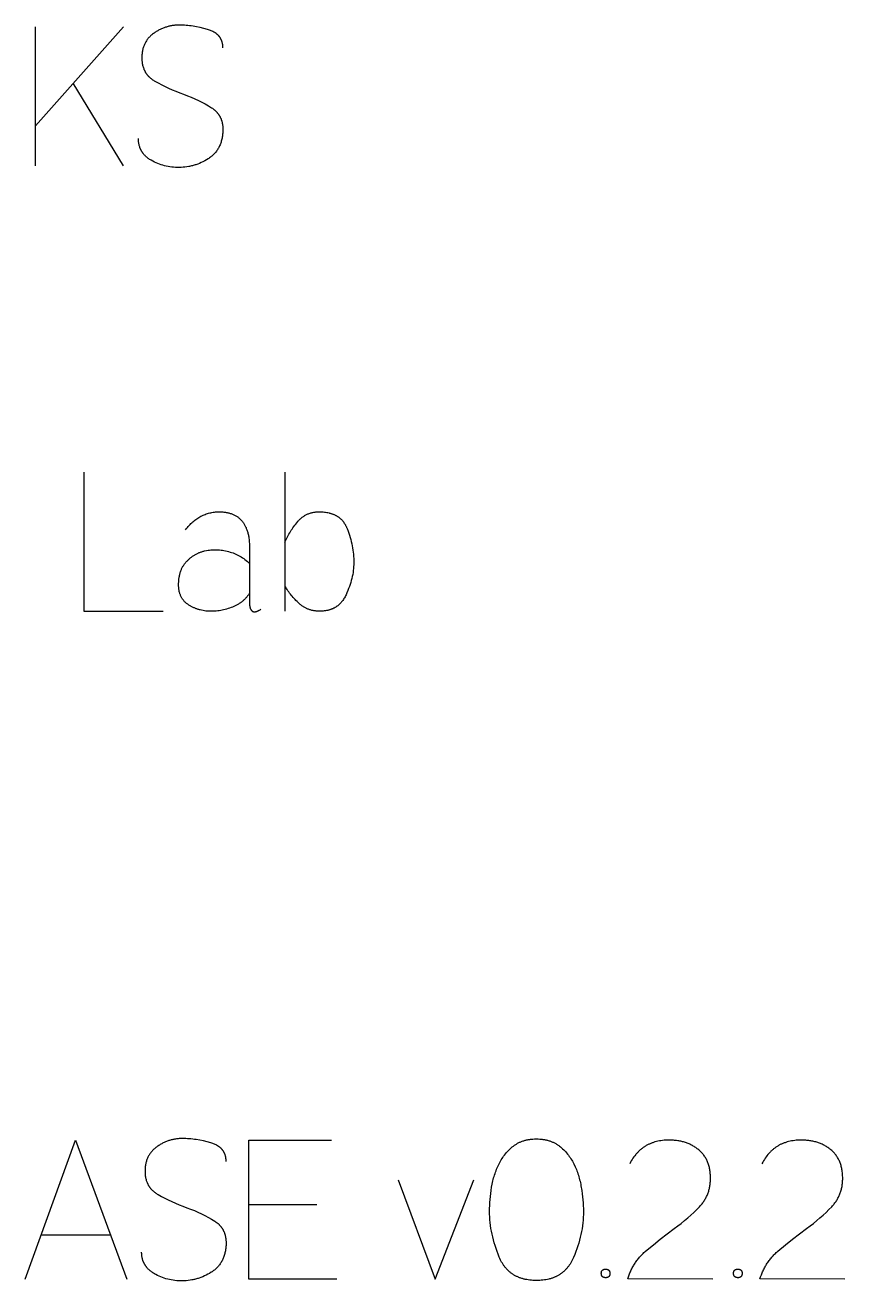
# Model space of a CAD drawing. Header units: millimetres. Extents: x -1220 to 1220, y -1930 to 4220.
# Drawn here: x 297 to 733, y 3552 to 4220 of the extents above; entities that cross this region are included whole.
import ezdxf

# ---------------------------------------------------------------- set-up
doc = ezdxf.new("R2010")
doc.units = ezdxf.units.MM
doc.layers.add('TC', color=220, linetype='CONTINUOUS', true_color=0xff00bb)

msp = doc.modelspace()

# ---------------------------------------------------------------- linework, layer by layer
at = {"layer": 'TC'}
for points in [[(402.24, 4207.73), (402.24, 4208.19), (402.23, 4208.42), (402.21, 4208.64), (402.19, 4208.87), (402.17, 4209.09), (402.15, 4209.31), (402.12, 4209.52), (402.08, 4209.73), (402.04, 4209.94), (402, 4210.15), (401.96, 4210.36), (401.91, 4210.56), (401.85, 4210.76), (401.8, 4210.96), (401.73, 4211.15), (401.67, 4211.35), (401.6, 4211.54), (401.53, 4211.73), (401.45, 4211.91), (401.37, 4212.09), (401.28, 4212.27), (401.19, 4212.45), (401.1, 4212.63), (401, 4212.8), (400.9, 4212.97), (400.79, 4213.14), (400.69, 4213.3), (400.57, 4213.46), (400.45, 4213.62), (400.33, 4213.78), (400.21, 4213.94), (400.08, 4214.09), (399.95, 4214.24), (399.81, 4214.39), (399.67, 4214.53), (399.52, 4214.67), (399.37, 4214.81), (399.22, 4214.95), (399.06, 4215.08), (398.9, 4215.22), (398.74, 4215.35), (398.57, 4215.47), (398.4, 4215.6), (398.22, 4215.72), (398.04, 4215.84), (397.85, 4215.96), (397.66, 4216.07), (397.47, 4216.18), (397.27, 4216.29), (397.07, 4216.4), (396.87, 4216.5), (396.45, 4216.7), (396.01, 4216.89), (395.56, 4217.08), (395.09, 4217.25), (394.6, 4217.41), (394.1, 4217.56), (392.11, 4218.1), (390.15, 4218.57), (388.23, 4218.97), (386.33, 4219.3), (385.4, 4219.44), (384.47, 4219.56), (383.56, 4219.66), (382.65, 4219.74), (381.75, 4219.8), (380.85, 4219.85), (379.97, 4219.87), (379.09, 4219.88), (378.61, 4219.88), (378.13, 4219.86), (377.66, 4219.84), (377.19, 4219.81), (376.72, 4219.77), (376.25, 4219.72), (375.79, 4219.67), (375.33, 4219.6), (374.88, 4219.52), (374.42, 4219.44), (373.97, 4219.35), (373.53, 4219.24), (373.08, 4219.13), (372.64, 4219.01), (372.21, 4218.88), (371.77, 4218.75), (371.34, 4218.6), (370.91, 4218.44), (370.49, 4218.28), (370.06, 4218.11), (369.65, 4217.92), (369.23, 4217.73), (368.82, 4217.53), (368.41, 4217.33), (368, 4217.11), (367.6, 4216.88), (367.2, 4216.65), (366.8, 4216.4), (366.41, 4216.15), (366.02, 4215.89), (365.63, 4215.62), (365.24, 4215.34), (364.87, 4215.06), (364.5, 4214.77), (364.15, 4214.47), (363.81, 4214.17), (363.48, 4213.85), (363.16, 4213.53), (362.85, 4213.21), (362.56, 4212.87), (362.28, 4212.53), (362.01, 4212.18), (361.75, 4211.82), (361.51, 4211.46), (361.27, 4211.08), (361.05, 4210.7), (360.84, 4210.32), (360.64, 4209.92), (360.46, 4209.52), (360.29, 4209.1), (360.12, 4208.69), (359.97, 4208.26), (359.84, 4207.82), (359.71, 4207.38), (359.6, 4206.93), (359.5, 4206.48), (359.41, 4206.01), (359.33, 4205.54), (359.26, 4205.06), (359.21, 4204.57), (359.17, 4204.08), (359.14, 4203.57), (359.12, 4203.06), (359.11, 4202.55), (359.12, 4202.01), (359.14, 4201.49), (359.17, 4200.98), (359.22, 4200.48), (359.28, 4199.98), (359.36, 4199.5), (359.45, 4199.02), (359.55, 4198.55), (359.66, 4198.1), (359.79, 4197.65), (359.94, 4197.21), (360.09, 4196.78), (360.18, 4196.57), (360.26, 4196.36), (360.35, 4196.15), (360.45, 4195.94), (360.54, 4195.74), (360.64, 4195.54), (360.75, 4195.34), (360.86, 4195.15), (360.97, 4194.95), (361.08, 4194.76), (361.2, 4194.57), (361.32, 4194.38), (361.44, 4194.2), (361.57, 4194.02), (361.7, 4193.84), (361.84, 4193.66), (361.98, 4193.48), (362.12, 4193.31), (362.26, 4193.14), (362.41, 4192.97), (362.56, 4192.8), (362.72, 4192.64), (362.87, 4192.48), (363.04, 4192.32), (363.37, 4192.01), (363.72, 4191.7), (364.08, 4191.41), (364.45, 4191.12), (364.84, 4190.85), (365.24, 4190.58), (365.66, 4190.32), (366.09, 4190.07), (367.85, 4189.11), (369.66, 4188.17), (371.5, 4187.26), (373.38, 4186.37), (375.31, 4185.51), (377.27, 4184.68), (379.27, 4183.87), (381.31, 4183.09), (383.35, 4182.33), (385.34, 4181.53), (387.27, 4180.7), (389.16, 4179.82), (391, 4178.9), (392.79, 4177.94), (394.53, 4176.94), (396.22, 4175.91), (396.63, 4175.64), (397.02, 4175.36), (397.4, 4175.07), (397.59, 4174.92), (397.77, 4174.77), (397.94, 4174.62), (398.12, 4174.46), (398.29, 4174.31), (398.45, 4174.15), (398.62, 4173.98), (398.78, 4173.82), (398.93, 4173.65), (399.09, 4173.48), (399.23, 4173.31), (399.38, 4173.13), (399.52, 4172.96), (399.66, 4172.78), (399.79, 4172.6), (399.92, 4172.41), (400.05, 4172.22), (400.17, 4172.04), (400.29, 4171.84), (400.41, 4171.65), (400.52, 4171.45), (400.63, 4171.25), (400.73, 4171.05), (400.84, 4170.85), (400.93, 4170.64), (401.03, 4170.43), (401.12, 4170.22), (401.21, 4170.01), (401.29, 4169.79), (401.37, 4169.58), (401.44, 4169.36), (401.52, 4169.13), (401.59, 4168.91), (401.65, 4168.68), (401.77, 4168.22), (401.88, 4167.74), (401.97, 4167.26), (402.05, 4166.77), (402.11, 4166.27), (402.15, 4165.75), (402.19, 4165.23), (402.21, 4164.7), (402.21, 4164.16), (402.2, 4163.61), (402.18, 4163.05), (402.14, 4162.48), (402.09, 4161.91), (402.02, 4161.35), (401.94, 4160.8), (401.85, 4160.25), (401.75, 4159.72), (401.64, 4159.19), (401.51, 4158.68), (401.37, 4158.17), (401.22, 4157.67), (401.06, 4157.19), (400.88, 4156.71), (400.69, 4156.24), (400.49, 4155.77), (400.28, 4155.32), (400.05, 4154.88), (399.81, 4154.45), (399.56, 4154.02), (399.3, 4153.6), (399.02, 4153.2), (398.73, 4152.8), (398.43, 4152.41), (398.12, 4152.03), (397.8, 4151.66), (397.46, 4151.3), (397.11, 4150.95), (396.75, 4150.61), (396.37, 4150.27), (395.99, 4149.95), (395.59, 4149.63), (395.18, 4149.32), (394.75, 4149.03), (394.31, 4148.74), (393.42, 4148.2), (392.53, 4147.69), (391.62, 4147.22), (390.7, 4146.79), (389.77, 4146.39), (388.84, 4146.02), (387.89, 4145.68), (387.42, 4145.53), (386.94, 4145.38), (386.46, 4145.24), (385.98, 4145.11), (385.49, 4144.99), (385.01, 4144.88), (384.52, 4144.78), (384.03, 4144.68), (383.04, 4144.51), (382.04, 4144.38), (381.03, 4144.29), (380.01, 4144.22), (378.99, 4144.19), (377.97, 4144.19), (376.97, 4144.23), (375.98, 4144.29), (375, 4144.39), (374.03, 4144.52), (373.07, 4144.68), (372.13, 4144.87), (371.19, 4145.09), (370.26, 4145.34), (369.35, 4145.63), (368.44, 4145.94), (367.55, 4146.29), (366.67, 4146.67), (365.79, 4147.08), (364.93, 4147.52), (364.08, 4148), (363.66, 4148.25), (363.26, 4148.5), (362.87, 4148.76), (362.49, 4149.03), (362.13, 4149.31), (361.78, 4149.59), (361.44, 4149.89), (361.12, 4150.18), (360.81, 4150.49), (360.51, 4150.8), (360.23, 4151.12), (359.96, 4151.45), (359.83, 4151.62), (359.7, 4151.79), (359.58, 4151.96), (359.46, 4152.13), (359.34, 4152.3), (359.22, 4152.48), (359.11, 4152.65), (359.01, 4152.83), (358.9, 4153.01), (358.8, 4153.2), (358.7, 4153.38), (358.61, 4153.57), (358.52, 4153.76), (358.43, 4153.95), (358.35, 4154.14), (358.27, 4154.33), (358.19, 4154.53), (358.11, 4154.72), (358.04, 4154.92), (357.98, 4155.12), (357.85, 4155.53), (357.74, 4155.95), (357.64, 4156.37), (357.55, 4156.8), (357.48, 4157.23), (357.42, 4157.67), (357.37, 4158.13), (357.34, 4158.58), (357.32, 4159.05), (357.31, 4159.52)], [(302.55, 4166.29), (349.28, 4219.04)], [(302.55, 4145.04), (302.55, 4219.04)], [(349.28, 4145.04), (322.64, 4189.01)], [(328.35, 3982.24), (328.35, 3908.24), (370.53, 3908.24)], [(435.23, 3982.24), (435.23, 3908.24)], [(382.37, 3951.58), (382.83, 3952.17), (383.31, 3952.73), (383.78, 3953.28), (384.27, 3953.81), (384.76, 3954.32), (385.25, 3954.81), (385.75, 3955.29), (386.26, 3955.74), (386.77, 3956.18), (387.29, 3956.6), (387.82, 3957), (388.35, 3957.38), (388.89, 3957.74), (389.43, 3958.08), (389.98, 3958.41), (390.54, 3958.72), (391.1, 3959), (391.66, 3959.27), (392.24, 3959.52), (392.82, 3959.76), (393.4, 3959.97), (393.99, 3960.16), (394.59, 3960.34), (395.19, 3960.5), (395.8, 3960.64), (396.42, 3960.76), (397.04, 3960.86), (397.67, 3960.95), (398.3, 3961.01), (398.94, 3961.06), (399.58, 3961.08), (400.23, 3961.09), (400.74, 3961.09), (401.23, 3961.08), (401.72, 3961.05), (402.19, 3961.02), (402.66, 3960.98), (403.13, 3960.92), (403.58, 3960.86), (404.03, 3960.79), (404.46, 3960.71), (404.89, 3960.62), (405.32, 3960.52), (405.73, 3960.41), (406.14, 3960.29), (406.54, 3960.16), (406.93, 3960.03), (407.31, 3959.88), (407.69, 3959.72), (408.05, 3959.56), (408.41, 3959.38), (408.76, 3959.19), (409.11, 3959), (409.44, 3958.8), (409.77, 3958.58), (410.09, 3958.36), (410.4, 3958.13), (410.71, 3957.88), (411, 3957.63), (411.29, 3957.37), (411.57, 3957.1), (411.84, 3956.82), (412.11, 3956.53), (412.37, 3956.23), (412.61, 3955.92), (412.86, 3955.6), (413.09, 3955.28), (413.31, 3954.94), (413.53, 3954.59), (413.74, 3954.24), (413.94, 3953.87), (414.13, 3953.5), (414.32, 3953.11), (414.5, 3952.72), (414.67, 3952.31), (414.83, 3951.9), (414.98, 3951.48), (415.13, 3951.05), (415.27, 3950.6), (415.4, 3950.15), (415.52, 3949.69), (415.64, 3949.22), (415.74, 3948.74), (415.84, 3948.25), (415.93, 3947.75), (416.01, 3947.25), (416.16, 3946.2), (416.27, 3945.12), (416.35, 3944), (416.39, 3942.84), (416.41, 3941.64), (416.38, 3933.79), (416.3, 3926.1), (416.3, 3913.31), (416.31, 3912.82), (416.33, 3912.35), (416.36, 3911.91), (416.4, 3911.49), (416.42, 3911.29), (416.45, 3911.09), (416.48, 3910.91), (416.52, 3910.72), (416.56, 3910.54), (416.6, 3910.37), (416.64, 3910.21), (416.69, 3910.05), (416.74, 3909.89), (416.79, 3909.75), (416.84, 3909.6), (416.9, 3909.47), (416.93, 3909.4), (416.96, 3909.34), (417, 3909.27), (417.03, 3909.21), (417.06, 3909.15), (417.1, 3909.09), (417.13, 3909.04), (417.17, 3908.98), (417.2, 3908.93), (417.24, 3908.87), (417.28, 3908.82), (417.32, 3908.77), (417.35, 3908.72), (417.39, 3908.68), (417.44, 3908.63), (417.48, 3908.59), (417.52, 3908.55), (417.56, 3908.5), (417.61, 3908.47), (417.65, 3908.43), (417.7, 3908.39), (417.74, 3908.36), (417.79, 3908.32), (417.84, 3908.29), (417.88, 3908.26), (417.93, 3908.23), (417.98, 3908.2), (418.03, 3908.18), (418.08, 3908.15), (418.14, 3908.13), (418.19, 3908.11), (418.24, 3908.09), (418.3, 3908.07), (418.35, 3908.05), (418.41, 3908.03), (418.46, 3908.02), (418.52, 3908.01), (418.58, 3907.99), (418.64, 3907.98), (418.7, 3907.98), (418.76, 3907.97), (418.82, 3907.96), (418.88, 3907.96), (418.94, 3907.96), (419.01, 3907.96), (419.07, 3907.96), (419.14, 3907.96), (419.2, 3907.96), (419.27, 3907.96), (419.33, 3907.97), (419.4, 3907.98), (419.47, 3907.99), (419.54, 3908), (419.61, 3908.01), (419.68, 3908.02), (419.75, 3908.04), (419.9, 3908.07), (420.05, 3908.11), (420.2, 3908.16), (420.35, 3908.21), (420.51, 3908.27), (420.67, 3908.33), (420.83, 3908.4), (421, 3908.48), (421.17, 3908.56), (421.34, 3908.65), (421.51, 3908.74), (421.69, 3908.84), (422.06, 3909.05), (422.43, 3909.29)], [(435.23, 3944.92), (435.54, 3945.64), (435.86, 3946.36), (436.2, 3947.08), (436.56, 3947.79), (436.93, 3948.49), (437.32, 3949.19), (437.72, 3949.89), (438.13, 3950.58), (438.56, 3951.26), (439.01, 3951.94), (439.47, 3952.61), (439.94, 3953.28), (440.43, 3953.95), (440.94, 3954.61), (441.46, 3955.26), (441.99, 3955.91), (442.27, 3956.23), (442.56, 3956.54), (442.85, 3956.84), (443.14, 3957.13), (443.44, 3957.41), (443.75, 3957.67), (444.06, 3957.93), (444.37, 3958.18), (444.69, 3958.42), (445.01, 3958.65), (445.34, 3958.86), (445.68, 3959.07), (446.02, 3959.27), (446.36, 3959.46), (446.71, 3959.63), (447.07, 3959.8), (447.43, 3959.96), (447.79, 3960.1), (448.16, 3960.24), (448.53, 3960.37), (448.91, 3960.48), (449.3, 3960.59), (449.69, 3960.68), (450.08, 3960.77), (450.48, 3960.85), (450.88, 3960.91), (451.29, 3960.97), (451.7, 3961.01), (452.12, 3961.05), (452.55, 3961.07), (452.98, 3961.09), (453.41, 3961.09), (454.12, 3961.09), (454.82, 3961.06), (455.5, 3961.01), (456.16, 3960.95), (456.81, 3960.87), (457.44, 3960.77), (458.06, 3960.66), (458.66, 3960.53), (458.96, 3960.45), (459.25, 3960.37), (459.53, 3960.29), (459.82, 3960.21), (460.09, 3960.12), (460.37, 3960.02), (460.64, 3959.92), (460.91, 3959.82), (461.17, 3959.71), (461.43, 3959.59), (461.68, 3959.48), (461.93, 3959.35), (462.18, 3959.23), (462.42, 3959.1), (462.66, 3958.96), (462.9, 3958.82), (463.13, 3958.68), (463.35, 3958.53), (463.58, 3958.38), (463.8, 3958.22), (464.01, 3958.06), (464.22, 3957.89), (464.43, 3957.72), (464.63, 3957.54), (464.83, 3957.36), (465.03, 3957.18), (465.22, 3956.99), (465.41, 3956.8), (465.59, 3956.6), (465.77, 3956.4), (465.94, 3956.19), (466.11, 3955.98), (466.28, 3955.76), (466.45, 3955.55), (466.6, 3955.32), (466.76, 3955.09), (466.91, 3954.86), (467.06, 3954.62), (467.2, 3954.38), (467.34, 3954.13), (467.48, 3953.88), (467.61, 3953.63), (467.74, 3953.37), (467.86, 3953.1), (467.98, 3952.84), (468.1, 3952.56), (468.21, 3952.28), (468.74, 3950.88), (469.13, 3949.76), (469.5, 3948.63), (469.84, 3947.51), (470.15, 3946.39), (470.44, 3945.26), (470.7, 3944.14), (470.93, 3943.02), (471.14, 3941.89), (471.31, 3940.77), (471.46, 3939.65), (471.59, 3938.52), (471.68, 3937.4), (471.75, 3936.28), (471.79, 3935.15), (471.8, 3934.03), (471.79, 3933), (471.74, 3931.96), (471.66, 3930.92), (471.55, 3929.88), (471.4, 3928.83), (471.22, 3927.77), (471.01, 3926.72), (470.77, 3925.65), (470.5, 3924.59), (470.19, 3923.52), (469.85, 3922.44), (469.48, 3921.37), (469.08, 3920.28), (468.65, 3919.2), (468.18, 3918.11), (467.68, 3917.01), (467.42, 3916.47), (467.16, 3915.95), (466.88, 3915.44), (466.58, 3914.95), (466.28, 3914.48), (465.97, 3914.03), (465.8, 3913.81), (465.64, 3913.59), (465.47, 3913.38), (465.3, 3913.17), (465.13, 3912.97), (464.95, 3912.77), (464.77, 3912.57), (464.59, 3912.38), (464.41, 3912.2), (464.22, 3912.02), (464.03, 3911.84), (463.84, 3911.66), (463.64, 3911.5), (463.44, 3911.33), (463.24, 3911.17), (463.03, 3911.01), (462.82, 3910.86), (462.61, 3910.71), (462.4, 3910.57), (462.18, 3910.43), (461.96, 3910.3), (461.74, 3910.16), (461.52, 3910.04), (461.29, 3909.92), (461.06, 3909.8), (460.82, 3909.69), (460.59, 3909.58), (460.35, 3909.47), (460.1, 3909.37), (459.86, 3909.27), (459.61, 3909.18), (459.36, 3909.09), (459.1, 3909.01), (458.85, 3908.93), (458.59, 3908.86), (458.32, 3908.79), (458.06, 3908.72), (457.79, 3908.66), (457.24, 3908.55), (456.69, 3908.45), (456.12, 3908.37), (455.54, 3908.31), (454.95, 3908.27), (454.34, 3908.25), (453.73, 3908.24), (453.32, 3908.24), (452.93, 3908.25), (452.53, 3908.27), (452.14, 3908.3), (451.76, 3908.34), (451.37, 3908.38), (451, 3908.43), (450.62, 3908.49), (450.25, 3908.56), (449.88, 3908.64), (449.52, 3908.72), (449.16, 3908.82), (448.8, 3908.92), (448.45, 3909.03), (448.1, 3909.14), (447.75, 3909.27), (447.41, 3909.4), (447.07, 3909.54), (446.74, 3909.69), (446.41, 3909.85), (446.08, 3910.01), (445.76, 3910.19), (445.44, 3910.37), (445.12, 3910.56), (444.81, 3910.75), (444.5, 3910.96), (444.2, 3911.17), (443.9, 3911.39), (443.6, 3911.62), (443.31, 3911.86), (443.02, 3912.11), (442.73, 3912.36), (442.17, 3912.88), (441.62, 3913.41), (441.08, 3913.94), (440.56, 3914.49), (440.05, 3915.04), (439.55, 3915.6), (439.06, 3916.17), (438.58, 3916.75), (438.12, 3917.33), (437.67, 3917.93), (437.23, 3918.53), (436.81, 3919.14), (436.39, 3919.76), (435.99, 3920.38), (435.6, 3921.02), (435.23, 3921.66)], [(416.3, 3917.86), (416.13, 3917.56), (415.95, 3917.26), (415.76, 3916.97), (415.56, 3916.68), (415.36, 3916.39), (415.15, 3916.12), (414.93, 3915.84), (414.71, 3915.57), (414.48, 3915.31), (414.24, 3915.04), (414, 3914.79), (413.75, 3914.54), (413.49, 3914.29), (413.23, 3914.05), (412.96, 3913.81), (412.68, 3913.58), (412.4, 3913.35), (412.11, 3913.12), (411.81, 3912.9), (411.5, 3912.69), (411.19, 3912.48), (410.88, 3912.27), (410.55, 3912.07), (410.22, 3911.87), (409.88, 3911.68), (409.53, 3911.49), (409.18, 3911.31), (408.82, 3911.13), (408.08, 3910.78), (407.32, 3910.46), (406.54, 3910.15), (405.76, 3909.87), (404.97, 3909.61), (404.19, 3909.37), (403.41, 3909.15), (402.62, 3908.96), (401.84, 3908.78), (401.05, 3908.63), (400.27, 3908.51), (399.48, 3908.4), (398.69, 3908.32), (397.9, 3908.26), (397.11, 3908.22), (396.32, 3908.2), (395.53, 3908.21), (394.74, 3908.24), (393.95, 3908.29), (393.17, 3908.36), (392.41, 3908.46), (391.66, 3908.59), (390.92, 3908.73), (390.19, 3908.91), (389.83, 3909), (389.47, 3909.1), (389.12, 3909.21), (388.76, 3909.32), (388.42, 3909.44), (388.07, 3909.56), (387.73, 3909.69), (387.39, 3909.83), (387.05, 3909.97), (386.72, 3910.12), (386.38, 3910.28), (386.06, 3910.44), (385.73, 3910.6), (385.41, 3910.78), (385.09, 3910.95), (384.77, 3911.14), (384.46, 3911.33), (384.15, 3911.53), (383.84, 3911.73), (383.53, 3911.94), (383.23, 3912.15), (382.94, 3912.37), (382.66, 3912.6), (382.39, 3912.84), (382.13, 3913.08), (381.88, 3913.33), (381.64, 3913.59), (381.4, 3913.85), (381.18, 3914.12), (380.97, 3914.4), (380.76, 3914.69), (380.57, 3914.98), (380.38, 3915.28), (380.21, 3915.58), (380.04, 3915.9), (379.88, 3916.22), (379.74, 3916.55), (379.6, 3916.88), (379.47, 3917.22), (379.35, 3917.57), (379.24, 3917.92), (379.14, 3918.29), (379.05, 3918.66), (378.97, 3919.03), (378.9, 3919.42), (378.84, 3919.81), (378.79, 3920.2), (378.74, 3920.61), (378.71, 3921.02), (378.69, 3921.44), (378.67, 3921.86), (378.67, 3922.3), (378.69, 3923.26), (378.71, 3923.73), (378.73, 3924.2), (378.77, 3924.66), (378.81, 3925.11), (378.87, 3925.56), (378.93, 3926), (379, 3926.43), (379.07, 3926.86), (379.16, 3927.28), (379.25, 3927.69), (379.35, 3928.09), (379.46, 3928.49), (379.57, 3928.89), (379.7, 3929.27), (379.83, 3929.65), (379.97, 3930.03), (380.12, 3930.39), (380.28, 3930.75), (380.44, 3931.11), (380.62, 3931.45), (380.8, 3931.79), (380.99, 3932.13), (381.19, 3932.46), (381.39, 3932.78), (381.6, 3933.09), (381.83, 3933.4), (382.06, 3933.7), (382.29, 3933.99), (382.54, 3934.28), (383.05, 3934.84), (383.31, 3935.12), (383.58, 3935.38), (383.85, 3935.65), (384.12, 3935.9), (384.4, 3936.15), (384.68, 3936.39), (384.97, 3936.63), (385.25, 3936.86), (385.54, 3937.08), (385.84, 3937.3), (386.14, 3937.51), (386.44, 3937.71), (386.74, 3937.91), (387.05, 3938.1), (387.36, 3938.29), (387.68, 3938.46), (388, 3938.64), (388.32, 3938.8), (388.65, 3938.96), (388.98, 3939.11), (389.31, 3939.26), (389.65, 3939.4), (389.99, 3939.53), (390.33, 3939.66), (390.68, 3939.78), (391.03, 3939.9), (391.38, 3940.01), (391.74, 3940.11), (392.1, 3940.2), (392.47, 3940.29), (393.58, 3940.53), (394.32, 3940.67), (395.07, 3940.78), (395.83, 3940.86), (396.59, 3940.92), (397.35, 3940.96), (398.12, 3940.97), (398.89, 3940.96), (399.66, 3940.92), (400.44, 3940.85), (401.22, 3940.76), (402.01, 3940.65), (402.8, 3940.51), (403.6, 3940.35), (404.4, 3940.16), (405.2, 3939.95), (406.02, 3939.73), (406.81, 3939.48), (407.59, 3939.21), (408.36, 3938.92), (409.11, 3938.61), (409.85, 3938.27), (410.57, 3937.9), (411.28, 3937.52), (411.97, 3937.11), (412.65, 3936.68), (413.32, 3936.23), (413.96, 3935.75), (414.6, 3935.25), (415.22, 3934.72), (415.82, 3934.18), (416.41, 3933.61)], [(297.06, 3553.04), (323.91, 3627.04), (351.18, 3553.04)], [(403.93, 3615.73), (403.93, 3616.19), (403.92, 3616.42), (403.9, 3616.64), (403.88, 3616.87), (403.86, 3617.09), (403.84, 3617.31), (403.81, 3617.52), (403.77, 3617.73), (403.74, 3617.94), (403.69, 3618.15), (403.65, 3618.36), (403.6, 3618.56), (403.55, 3618.76), (403.49, 3618.96), (403.43, 3619.15), (403.36, 3619.35), (403.29, 3619.54), (403.22, 3619.73), (403.14, 3619.91), (403.06, 3620.09), (402.97, 3620.27), (402.88, 3620.45), (402.79, 3620.63), (402.69, 3620.8), (402.59, 3620.97), (402.49, 3621.14), (402.38, 3621.3), (402.26, 3621.46), (402.15, 3621.62), (402.02, 3621.78), (401.9, 3621.94), (401.77, 3622.09), (401.64, 3622.24), (401.5, 3622.39), (401.36, 3622.53), (401.21, 3622.67), (401.07, 3622.81), (400.91, 3622.95), (400.75, 3623.08), (400.59, 3623.22), (400.43, 3623.35), (400.26, 3623.47), (400.09, 3623.6), (399.91, 3623.72), (399.73, 3623.84), (399.54, 3623.96), (399.36, 3624.07), (399.16, 3624.18), (398.97, 3624.29), (398.77, 3624.4), (398.56, 3624.5), (398.14, 3624.7), (397.7, 3624.89), (397.25, 3625.08), (396.78, 3625.25), (396.3, 3625.41), (395.79, 3625.56), (393.8, 3626.1), (391.84, 3626.57), (389.92, 3626.97), (388.02, 3627.3), (387.09, 3627.44), (386.16, 3627.56), (385.25, 3627.66), (384.34, 3627.74), (383.44, 3627.8), (382.54, 3627.85), (381.66, 3627.87), (380.78, 3627.88), (380.3, 3627.88), (379.82, 3627.86), (379.35, 3627.84), (378.88, 3627.81), (378.41, 3627.77), (377.95, 3627.72), (377.48, 3627.67), (377.02, 3627.6), (376.57, 3627.52), (376.11, 3627.44), (375.67, 3627.35), (375.22, 3627.24), (374.77, 3627.13), (374.33, 3627.01), (373.9, 3626.88), (373.46, 3626.75), (373.03, 3626.6), (372.6, 3626.44), (372.18, 3626.28), (371.76, 3626.11), (371.34, 3625.92), (370.92, 3625.73), (370.51, 3625.53), (370.1, 3625.33), (369.69, 3625.11), (369.29, 3624.88), (368.89, 3624.65), (368.49, 3624.4), (368.1, 3624.15), (367.71, 3623.89), (367.32, 3623.62), (366.93, 3623.34), (366.56, 3623.06), (366.19, 3622.77), (365.84, 3622.47), (365.5, 3622.17), (365.17, 3621.85), (364.85, 3621.53), (364.55, 3621.21), (364.25, 3620.87), (363.97, 3620.53), (363.7, 3620.18), (363.44, 3619.82), (363.2, 3619.46), (362.96, 3619.08), (362.74, 3618.7), (362.53, 3618.32), (362.34, 3617.92), (362.15, 3617.52), (361.98, 3617.1), (361.82, 3616.69), (361.67, 3616.26), (361.53, 3615.82), (361.4, 3615.38), (361.29, 3614.93), (361.19, 3614.48), (361.1, 3614.01), (361.02, 3613.54), (360.95, 3613.06), (360.9, 3612.57), (360.86, 3612.08), (360.83, 3611.57), (360.81, 3611.06), (360.8, 3610.55), (360.81, 3610.01), (360.83, 3609.49), (360.86, 3608.98), (360.91, 3608.48), (360.97, 3607.98), (361.05, 3607.5), (361.14, 3607.02), (361.24, 3606.55), (361.36, 3606.1), (361.48, 3605.65), (361.63, 3605.21), (361.78, 3604.78), (361.87, 3604.57), (361.95, 3604.36), (362.05, 3604.15), (362.14, 3603.94), (362.24, 3603.74), (362.34, 3603.54), (362.44, 3603.34), (362.55, 3603.15), (362.66, 3602.95), (362.77, 3602.76), (362.89, 3602.57), (363.01, 3602.38), (363.14, 3602.2), (363.26, 3602.02), (363.39, 3601.84), (363.53, 3601.66), (363.67, 3601.48), (363.81, 3601.31), (363.95, 3601.14), (364.1, 3600.97), (364.25, 3600.8), (364.41, 3600.64), (364.57, 3600.48), (364.73, 3600.32), (365.06, 3600.01), (365.41, 3599.7), (365.77, 3599.41), (366.15, 3599.12), (366.53, 3598.85), (366.94, 3598.58), (367.35, 3598.32), (367.78, 3598.07), (369.54, 3597.11), (371.35, 3596.17), (373.19, 3595.26), (375.07, 3594.37), (377, 3593.51), (378.96, 3592.68), (380.96, 3591.87), (383, 3591.09), (385.04, 3590.33), (387.03, 3589.53), (388.96, 3588.7), (390.85, 3587.82), (392.69, 3586.9), (394.48, 3585.94), (396.22, 3584.94), (397.91, 3583.91), (398.32, 3583.64), (398.71, 3583.36), (399.09, 3583.07), (399.28, 3582.92), (399.46, 3582.77), (399.64, 3582.62), (399.81, 3582.46), (399.98, 3582.31), (400.15, 3582.15), (400.31, 3581.98), (400.47, 3581.82), (400.62, 3581.65), (400.78, 3581.48), (400.92, 3581.31), (401.07, 3581.13), (401.21, 3580.96), (401.35, 3580.78), (401.48, 3580.6), (401.61, 3580.41), (401.74, 3580.22), (401.86, 3580.04), (401.98, 3579.84), (402.1, 3579.65), (402.21, 3579.45), (402.32, 3579.25), (402.43, 3579.05), (402.53, 3578.85), (402.62, 3578.64), (402.72, 3578.43), (402.81, 3578.22), (402.9, 3578.01), (402.98, 3577.79), (403.06, 3577.58), (403.14, 3577.36), (403.21, 3577.13), (403.28, 3576.91), (403.34, 3576.68), (403.46, 3576.22), (403.57, 3575.74), (403.66, 3575.26), (403.74, 3574.77), (403.8, 3574.27), (403.85, 3573.75), (403.88, 3573.23), (403.9, 3572.7), (403.9, 3572.16), (403.89, 3571.61), (403.87, 3571.05), (403.83, 3570.48), (403.78, 3569.91), (403.71, 3569.35), (403.63, 3568.8), (403.54, 3568.25), (403.44, 3567.72), (403.33, 3567.19), (403.2, 3566.68), (403.06, 3566.17), (402.91, 3565.67), (402.75, 3565.19), (402.57, 3564.71), (402.38, 3564.24), (402.18, 3563.77), (401.97, 3563.32), (401.74, 3562.88), (401.5, 3562.45), (401.25, 3562.02), (400.99, 3561.6), (400.71, 3561.2), (400.43, 3560.8), (400.13, 3560.41), (399.81, 3560.03), (399.49, 3559.66), (399.15, 3559.3), (398.8, 3558.95), (398.44, 3558.61), (398.06, 3558.27), (397.68, 3557.95), (397.28, 3557.63), (396.87, 3557.32), (396.44, 3557.03), (396.01, 3556.74), (395.12, 3556.2), (394.22, 3555.69), (393.31, 3555.22), (392.39, 3554.79), (391.47, 3554.39), (390.53, 3554.02), (389.59, 3553.68), (389.11, 3553.53), (388.63, 3553.38), (388.15, 3553.24), (387.67, 3553.11), (387.19, 3552.99), (386.7, 3552.88), (386.21, 3552.78), (385.72, 3552.68), (384.73, 3552.51), (383.73, 3552.38), (382.72, 3552.29), (381.7, 3552.22), (380.68, 3552.19), (379.67, 3552.19), (378.66, 3552.23), (377.67, 3552.29), (376.69, 3552.39), (375.72, 3552.52), (374.77, 3552.68), (373.82, 3552.87), (372.88, 3553.09), (371.95, 3553.34), (371.04, 3553.63), (370.13, 3553.94), (369.24, 3554.29), (368.36, 3554.67), (367.48, 3555.08), (366.62, 3555.52), (365.77, 3556), (365.36, 3556.25), (364.95, 3556.5), (364.56, 3556.76), (364.19, 3557.03), (363.82, 3557.31), (363.47, 3557.59), (363.14, 3557.89), (362.81, 3558.18), (362.5, 3558.49), (362.2, 3558.8), (361.92, 3559.12), (361.65, 3559.45), (361.52, 3559.62), (361.39, 3559.79), (361.27, 3559.96), (361.15, 3560.13), (361.03, 3560.3), (360.92, 3560.48), (360.8, 3560.65), (360.7, 3560.83), (360.59, 3561.01), (360.49, 3561.2), (360.4, 3561.38), (360.3, 3561.57), (360.21, 3561.76), (360.12, 3561.95), (360.04, 3562.14), (359.96, 3562.33), (359.88, 3562.53), (359.81, 3562.72), (359.73, 3562.92), (359.67, 3563.12), (359.54, 3563.53), (359.43, 3563.95), (359.33, 3564.37), (359.24, 3564.8), (359.17, 3565.23), (359.11, 3565.67), (359.07, 3566.13), (359.03, 3566.58), (359.01, 3567.05), (359.01, 3567.52)], [(462.71, 3553.04), (415.99, 3553.04), (415.99, 3627.04), (459.96, 3627.04)], [(662.62, 3553.14), (617.48, 3553.25), (617.84, 3554.37), (618.23, 3555.47), (618.44, 3556.01), (618.66, 3556.55), (618.89, 3557.08), (619.13, 3557.6), (619.37, 3558.12), (619.63, 3558.63), (619.89, 3559.14), (620.16, 3559.64), (620.44, 3560.13), (620.73, 3560.62), (621.03, 3561.1), (621.34, 3561.57), (621.65, 3562.04), (621.97, 3562.51), (622.31, 3562.96), (622.65, 3563.42), (623, 3563.86), (623.36, 3564.3), (623.72, 3564.73), (624.1, 3565.16), (624.48, 3565.58), (624.88, 3566), (625.28, 3566.41), (625.69, 3566.81), (626.11, 3567.21), (626.53, 3567.6), (626.97, 3567.99), (631.08, 3571.39), (634.76, 3574.34), (638.48, 3577.21), (642.21, 3579.99), (644.09, 3581.38), (645.91, 3582.78), (647.67, 3584.21), (649.38, 3585.65), (651.03, 3587.11), (652.62, 3588.6), (654.16, 3590.1), (655.64, 3591.62), (656, 3592.01), (656.34, 3592.4), (656.68, 3592.8), (657, 3593.2), (657.32, 3593.61), (657.62, 3594.02), (657.91, 3594.44), (658.18, 3594.87), (658.45, 3595.3), (658.71, 3595.73), (658.95, 3596.18), (659.18, 3596.62), (659.4, 3597.08), (659.62, 3597.53), (659.81, 3598), (660, 3598.47), (660.18, 3598.94), (660.34, 3599.42), (660.5, 3599.91), (660.64, 3600.4), (660.77, 3600.9), (660.89, 3601.4), (660.99, 3601.91), (661.09, 3602.43), (661.18, 3602.95), (661.25, 3603.47), (661.31, 3604), (661.36, 3604.54), (661.4, 3605.08), (661.43, 3605.63), (661.45, 3606.18), (661.45, 3606.74), (661.45, 3607.36), (661.43, 3607.96), (661.4, 3608.56), (661.36, 3609.15), (661.3, 3609.73), (661.24, 3610.3), (661.16, 3610.86), (661.06, 3611.41), (660.96, 3611.95), (660.85, 3612.49), (660.72, 3613.01), (660.58, 3613.52), (660.43, 3614.03), (660.26, 3614.52), (660.08, 3615.01), (659.9, 3615.49), (659.69, 3615.96), (659.48, 3616.41), (659.26, 3616.86), (659.02, 3617.3), (658.77, 3617.73), (658.51, 3618.15), (658.23, 3618.57), (657.95, 3618.97), (657.65, 3619.36), (657.34, 3619.75), (657.01, 3620.12), (656.68, 3620.49), (656.33, 3620.84), (655.97, 3621.19), (655.6, 3621.53), (655.22, 3621.86), (654.82, 3622.18), (654.43, 3622.48), (654.02, 3622.78), (653.61, 3623.07), (653.19, 3623.35), (652.76, 3623.62), (652.33, 3623.88), (651.89, 3624.12), (651.45, 3624.36), (651, 3624.59), (650.54, 3624.81), (650.08, 3625.01), (649.61, 3625.21), (649.13, 3625.4), (648.65, 3625.58), (648.16, 3625.74), (647.67, 3625.9), (647.16, 3626.05), (646.66, 3626.18), (646.14, 3626.31), (645.62, 3626.42), (645.09, 3626.53), (644.56, 3626.63), (644.02, 3626.71), (643.47, 3626.79), (642.92, 3626.85), (642.36, 3626.91), (641.79, 3626.96), (641.22, 3626.99), (640.64, 3627.02), (639.47, 3627.04), (638.56, 3627.02), (637.67, 3626.99), (636.8, 3626.93), (635.95, 3626.84), (635.11, 3626.73), (634.29, 3626.59), (633.48, 3626.43), (632.69, 3626.25), (631.91, 3626.04), (631.53, 3625.93), (631.15, 3625.81), (630.78, 3625.68), (630.41, 3625.55), (630.05, 3625.41), (629.68, 3625.27), (629.33, 3625.12), (628.97, 3624.96), (628.62, 3624.8), (628.28, 3624.63), (627.94, 3624.45), (627.6, 3624.27), (627.27, 3624.09), (626.94, 3623.89), (626.61, 3623.69), (626.29, 3623.49), (625.98, 3623.27), (625.66, 3623.06), (625.35, 3622.83), (625.05, 3622.6), (624.75, 3622.37), (624.45, 3622.12), (624.16, 3621.87), (623.87, 3621.62), (623.58, 3621.36), (623.3, 3621.09), (623.03, 3620.82), (622.75, 3620.54), (622.49, 3620.25), (622.22, 3619.96), (621.96, 3619.66), (621.7, 3619.36), (621.2, 3618.73), (620.72, 3618.08), (620.25, 3617.41), (619.8, 3616.71), (619.36, 3615.98), (618.94, 3615.23), (618.53, 3614.46)], [(732.92, 3553.14), (687.78, 3553.25), (688.14, 3554.37), (688.53, 3555.47), (688.74, 3556.01), (688.96, 3556.55), (689.19, 3557.08), (689.43, 3557.6), (689.67, 3558.12), (689.93, 3558.63), (690.19, 3559.14), (690.46, 3559.64), (690.74, 3560.13), (691.03, 3560.62), (691.33, 3561.1), (691.64, 3561.57), (691.95, 3562.04), (692.27, 3562.51), (692.61, 3562.96), (692.95, 3563.42), (693.3, 3563.86), (693.66, 3564.3), (694.02, 3564.73), (694.4, 3565.16), (694.78, 3565.58), (695.18, 3566), (695.58, 3566.41), (695.99, 3566.81), (696.41, 3567.21), (696.83, 3567.6), (697.27, 3567.99), (701.38, 3571.39), (705.06, 3574.34), (708.78, 3577.21), (712.51, 3579.99), (714.39, 3581.38), (716.21, 3582.78), (717.97, 3584.21), (719.68, 3585.65), (721.33, 3587.11), (722.92, 3588.6), (724.46, 3590.1), (725.94, 3591.62), (726.3, 3592.01), (726.64, 3592.4), (726.98, 3592.8), (727.3, 3593.2), (727.62, 3593.61), (727.92, 3594.02), (728.21, 3594.44), (728.48, 3594.87), (728.75, 3595.3), (729.01, 3595.73), (729.25, 3596.18), (729.48, 3596.62), (729.7, 3597.08), (729.92, 3597.53), (730.11, 3598), (730.3, 3598.47), (730.48, 3598.94), (730.64, 3599.42), (730.8, 3599.91), (730.94, 3600.4), (731.07, 3600.9), (731.19, 3601.4), (731.29, 3601.91), (731.39, 3602.43), (731.48, 3602.95), (731.55, 3603.47), (731.61, 3604), (731.66, 3604.54), (731.7, 3605.08), (731.73, 3605.63), (731.75, 3606.18), (731.75, 3606.74), (731.75, 3607.36), (731.73, 3607.96), (731.7, 3608.56), (731.66, 3609.15), (731.6, 3609.73), (731.54, 3610.3), (731.46, 3610.86), (731.36, 3611.41), (731.26, 3611.95), (731.15, 3612.49), (731.02, 3613.01), (730.88, 3613.52), (730.73, 3614.03), (730.56, 3614.52), (730.38, 3615.01), (730.2, 3615.49), (729.99, 3615.96), (729.78, 3616.41), (729.56, 3616.86), (729.32, 3617.3), (729.07, 3617.73), (728.81, 3618.15), (728.53, 3618.57), (728.25, 3618.97), (727.95, 3619.36), (727.64, 3619.75), (727.31, 3620.12), (726.98, 3620.49), (726.63, 3620.84), (726.27, 3621.19), (725.9, 3621.53), (725.52, 3621.86), (725.12, 3622.18), (724.73, 3622.48), (724.32, 3622.78), (723.91, 3623.07), (723.49, 3623.35), (723.06, 3623.62), (722.63, 3623.88), (722.19, 3624.12), (721.75, 3624.36), (721.3, 3624.59), (720.84, 3624.81), (720.38, 3625.01), (719.91, 3625.21), (719.43, 3625.4), (718.95, 3625.58), (718.46, 3625.74), (717.97, 3625.9), (717.46, 3626.05), (716.96, 3626.18), (716.44, 3626.31), (715.92, 3626.42), (715.39, 3626.53), (714.86, 3626.63), (714.32, 3626.71), (713.77, 3626.79), (713.22, 3626.85), (712.66, 3626.91), (712.09, 3626.96), (711.52, 3626.99), (710.94, 3627.02), (709.77, 3627.04), (708.86, 3627.02), (707.97, 3626.99), (707.1, 3626.93), (706.25, 3626.84), (705.41, 3626.73), (704.59, 3626.59), (703.78, 3626.43), (702.99, 3626.25), (702.21, 3626.04), (701.83, 3625.93), (701.45, 3625.81), (701.08, 3625.68), (700.71, 3625.55), (700.35, 3625.41), (699.98, 3625.27), (699.63, 3625.12), (699.27, 3624.96), (698.92, 3624.8), (698.58, 3624.63), (698.24, 3624.45), (697.9, 3624.27), (697.57, 3624.09), (697.24, 3623.89), (696.91, 3623.69), (696.59, 3623.49), (696.28, 3623.27), (695.96, 3623.06), (695.65, 3622.83), (695.35, 3622.6), (695.05, 3622.37), (694.75, 3622.12), (694.46, 3621.87), (694.17, 3621.62), (693.88, 3621.36), (693.6, 3621.09), (693.33, 3620.82), (693.05, 3620.54), (692.79, 3620.25), (692.52, 3619.96), (692.26, 3619.66), (692, 3619.36), (691.5, 3618.73), (691.02, 3618.08), (690.55, 3617.41), (690.1, 3616.71), (689.66, 3615.98), (689.24, 3615.23), (688.83, 3614.46)], [(495.48, 3605.89), (515.15, 3553.04), (535.55, 3605.89)], [(452.14, 3592.68), (415.99, 3592.68)], [(305.62, 3576.61), (342.41, 3576.61)]]:
    msp.add_lwpolyline(points, dxfattribs=at)
for points in [[(568.85, 3627.67), (569.76, 3627.66), (570.66, 3627.61), (571.1, 3627.58), (571.53, 3627.54), (571.97, 3627.49), (572.39, 3627.43), (572.81, 3627.37), (573.23, 3627.3), (573.64, 3627.22), (574.04, 3627.14), (574.44, 3627.04), (574.84, 3626.94), (575.23, 3626.84), (575.61, 3626.72), (576, 3626.6), (576.37, 3626.47), (576.74, 3626.33), (577.11, 3626.18), (577.47, 3626.03), (577.82, 3625.87), (578.18, 3625.71), (578.52, 3625.53), (578.86, 3625.35), (579.2, 3625.16), (579.53, 3624.96), (579.86, 3624.76), (580.18, 3624.55), (580.49, 3624.33), (580.81, 3624.1), (581.11, 3623.87), (581.71, 3623.39), (582.3, 3622.91), (582.86, 3622.4), (583.42, 3621.88), (583.95, 3621.35), (584.48, 3620.79), (584.98, 3620.22), (585.47, 3619.64), (585.95, 3619.03), (586.41, 3618.41), (586.85, 3617.78), (587.28, 3617.13), (587.69, 3616.46), (588.08, 3615.77), (588.46, 3615.07), (588.83, 3614.35), (589.51, 3612.91), (589.84, 3612.17), (590.14, 3611.43), (590.44, 3610.68), (590.72, 3609.92), (590.98, 3609.15), (591.23, 3608.38), (591.47, 3607.59), (591.69, 3606.8), (591.9, 3606), (592.1, 3605.19), (592.28, 3604.38), (592.45, 3603.55), (592.6, 3602.72), (593.01, 3600.2), (593.25, 3598.54), (593.45, 3596.91), (593.61, 3595.3), (593.74, 3593.71), (593.83, 3592.14), (593.89, 3590.6), (593.9, 3589.09), (593.88, 3587.57), (593.82, 3586.04), (593.72, 3584.52), (593.57, 3583), (593.39, 3581.48), (593.16, 3579.95), (592.89, 3578.43), (592.58, 3576.9), (592.23, 3575.38), (591.84, 3573.85), (591.4, 3572.32), (590.93, 3570.79), (590.41, 3569.26), (589.86, 3567.73), (589.26, 3566.2), (588.62, 3564.67), (588.28, 3563.91), (587.93, 3563.18), (587.56, 3562.47), (587.37, 3562.13), (587.18, 3561.79), (586.97, 3561.46), (586.77, 3561.13), (586.56, 3560.81), (586.34, 3560.5), (586.12, 3560.19), (585.9, 3559.89), (585.67, 3559.59), (585.44, 3559.3), (585.2, 3559.02), (584.96, 3558.74), (584.71, 3558.47), (584.46, 3558.2), (584.21, 3557.94), (583.94, 3557.68), (583.68, 3557.44), (583.41, 3557.19), (583.14, 3556.96), (582.86, 3556.73), (582.57, 3556.5), (582.28, 3556.28), (581.99, 3556.07), (581.69, 3555.86), (581.39, 3555.66), (581.09, 3555.47), (580.77, 3555.28), (580.46, 3555.1), (580.14, 3554.92), (579.81, 3554.75), (579.48, 3554.59), (579.15, 3554.43), (578.81, 3554.27), (578.47, 3554.13), (578.12, 3553.99), (577.77, 3553.85), (577.41, 3553.72), (577.05, 3553.6), (576.68, 3553.48), (576.31, 3553.37), (575.94, 3553.27), (575.56, 3553.17), (574.78, 3552.99), (573.99, 3552.83), (573.18, 3552.7), (572.35, 3552.59), (571.5, 3552.51), (570.64, 3552.45), (569.75, 3552.41), (568.85, 3552.4), (567.95, 3552.41), (567.07, 3552.45), (566.22, 3552.51), (565.37, 3552.6), (564.55, 3552.7), (563.74, 3552.84), (562.96, 3552.99), (562.57, 3553.08), (562.19, 3553.18), (561.81, 3553.28), (561.44, 3553.38), (561.07, 3553.49), (560.71, 3553.61), (560.35, 3553.73), (559.99, 3553.86), (559.64, 3554), (559.3, 3554.14), (558.95, 3554.29), (558.62, 3554.44), (558.28, 3554.6), (557.96, 3554.77), (557.63, 3554.94), (557.32, 3555.12), (557, 3555.3), (556.69, 3555.49), (556.39, 3555.69), (556.09, 3555.89), (555.79, 3556.1), (555.5, 3556.32), (555.21, 3556.54), (554.93, 3556.76), (554.65, 3557), (554.38, 3557.23), (554.11, 3557.48), (553.85, 3557.73), (553.59, 3557.99), (553.33, 3558.25), (553.08, 3558.52), (552.84, 3558.79), (552.59, 3559.07), (552.36, 3559.36), (552.13, 3559.65), (551.9, 3559.95), (551.67, 3560.26), (551.46, 3560.57), (551.24, 3560.88), (551.03, 3561.21), (550.83, 3561.54), (550.63, 3561.87), (550.43, 3562.21), (550.24, 3562.56), (549.87, 3563.27), (549.52, 3564.01), (549.19, 3564.77), (548.56, 3566.32), (547.97, 3567.86), (547.43, 3569.4), (546.92, 3570.94), (546.45, 3572.47), (546.03, 3574), (545.65, 3575.53), (545.3, 3577.06), (545, 3578.59), (544.73, 3580.11), (544.51, 3581.63), (544.33, 3583.15), (544.19, 3584.66), (544.09, 3586.17), (544.03, 3587.68), (544.01, 3589.19), (544.02, 3590.71), (544.07, 3592.25), (544.15, 3593.81), (544.27, 3595.4), (544.42, 3597.01), (544.6, 3598.65), (544.82, 3600.3), (545.06, 3601.98), (545.38, 3603.66), (545.56, 3604.48), (545.75, 3605.3), (545.96, 3606.11), (546.17, 3606.91), (546.4, 3607.7), (546.65, 3608.48), (546.91, 3609.26), (547.18, 3610.03), (547.46, 3610.79), (547.76, 3611.54), (548.07, 3612.28), (548.39, 3613.01), (548.73, 3613.74), (549.08, 3614.46), (549.44, 3615.16), (549.82, 3615.85), (550.22, 3616.53), (550.63, 3617.19), (551.05, 3617.83), (551.49, 3618.46), (551.94, 3619.07), (552.41, 3619.66), (552.89, 3620.24), (553.39, 3620.81), (553.9, 3621.36), (554.43, 3621.89), (554.97, 3622.41), (555.53, 3622.91), (556.1, 3623.4), (556.69, 3623.87), (557, 3624.1), (557.31, 3624.33), (557.62, 3624.55), (557.95, 3624.76), (558.27, 3624.96), (558.6, 3625.16), (558.94, 3625.35), (559.28, 3625.53), (559.62, 3625.71), (559.97, 3625.87), (560.32, 3626.03), (560.68, 3626.18), (561.04, 3626.33), (561.41, 3626.47), (561.79, 3626.6), (562.16, 3626.72), (562.54, 3626.84), (562.93, 3626.94), (563.32, 3627.04), (563.72, 3627.14), (564.12, 3627.22), (564.53, 3627.3), (564.94, 3627.37), (565.35, 3627.43), (565.77, 3627.49), (566.2, 3627.54), (566.63, 3627.58), (567.06, 3627.61), (567.95, 3627.66)], [(605.74, 3558.43), (605.88, 3558.43), (606.01, 3558.42), (606.08, 3558.41), (606.14, 3558.41), (606.2, 3558.4), (606.26, 3558.39), (606.32, 3558.38), (606.38, 3558.37), (606.44, 3558.36), (606.5, 3558.35), (606.55, 3558.34), (606.61, 3558.32), (606.66, 3558.31), (606.71, 3558.29), (606.77, 3558.27), (606.82, 3558.25), (606.87, 3558.23), (606.91, 3558.21), (606.96, 3558.19), (607.01, 3558.17), (607.05, 3558.14), (607.1, 3558.12), (607.14, 3558.09), (607.18, 3558.06), (607.22, 3558.03), (607.26, 3558), (607.3, 3557.97), (607.34, 3557.94), (607.37, 3557.91), (607.41, 3557.87), (607.44, 3557.84), (607.48, 3557.8), (607.51, 3557.76), (607.54, 3557.73), (607.57, 3557.69), (607.6, 3557.65), (607.62, 3557.6), (607.65, 3557.56), (607.68, 3557.52), (607.7, 3557.47), (607.72, 3557.43), (607.75, 3557.38), (607.77, 3557.33), (607.79, 3557.28), (607.81, 3557.23), (607.82, 3557.18), (607.84, 3557.13), (607.86, 3557.07), (607.87, 3557.02), (607.89, 3556.96), (607.9, 3556.91), (607.91, 3556.85), (607.92, 3556.79), (607.93, 3556.73), (607.94, 3556.67), (607.94, 3556.61), (607.95, 3556.54), (607.95, 3556.48), (607.96, 3556.34), (607.96, 3556.21), (607.96, 3556.07), (607.95, 3555.93), (607.94, 3555.79), (607.94, 3555.73), (607.93, 3555.66), (607.92, 3555.6), (607.91, 3555.54), (607.9, 3555.48), (607.89, 3555.42), (607.87, 3555.36), (607.86, 3555.3), (607.84, 3555.25), (607.82, 3555.19), (607.81, 3555.14), (607.79, 3555.08), (607.77, 3555.03), (607.75, 3554.98), (607.72, 3554.93), (607.7, 3554.88), (607.68, 3554.84), (607.65, 3554.79), (607.62, 3554.75), (607.6, 3554.7), (607.57, 3554.66), (607.54, 3554.62), (607.51, 3554.58), (607.48, 3554.54), (607.44, 3554.5), (607.41, 3554.46), (607.37, 3554.43), (607.34, 3554.39), (607.3, 3554.36), (607.26, 3554.33), (607.22, 3554.3), (607.18, 3554.27), (607.14, 3554.24), (607.1, 3554.21), (607.05, 3554.18), (607.01, 3554.16), (606.96, 3554.13), (606.91, 3554.11), (606.87, 3554.09), (606.82, 3554.07), (606.77, 3554.05), (606.71, 3554.03), (606.66, 3554.01), (606.61, 3553.99), (606.55, 3553.98), (606.5, 3553.96), (606.44, 3553.95), (606.38, 3553.94), (606.32, 3553.93), (606.26, 3553.92), (606.2, 3553.91), (606.14, 3553.9), (606.08, 3553.9), (606.01, 3553.89), (605.95, 3553.89), (605.88, 3553.88), (605.74, 3553.88), (605.6, 3553.88), (605.46, 3553.89), (605.39, 3553.9), (605.33, 3553.9), (605.26, 3553.91), (605.2, 3553.92), (605.14, 3553.93), (605.07, 3553.94), (605.01, 3553.95), (604.95, 3553.96), (604.89, 3553.98), (604.84, 3553.99), (604.78, 3554.01), (604.73, 3554.03), (604.67, 3554.05), (604.62, 3554.07), (604.57, 3554.09), (604.52, 3554.11), (604.47, 3554.13), (604.42, 3554.16), (604.37, 3554.18), (604.33, 3554.21), (604.28, 3554.24), (604.24, 3554.27), (604.19, 3554.3), (604.15, 3554.33), (604.11, 3554.36), (604.07, 3554.39), (604.04, 3554.43), (604, 3554.46), (603.96, 3554.5), (603.93, 3554.54), (603.9, 3554.58), (603.86, 3554.62), (603.83, 3554.66), (603.8, 3554.7), (603.77, 3554.75), (603.74, 3554.79), (603.72, 3554.84), (603.69, 3554.88), (603.67, 3554.93), (603.64, 3554.98), (603.62, 3555.03), (603.6, 3555.08), (603.58, 3555.14), (603.56, 3555.19), (603.55, 3555.25), (603.53, 3555.3), (603.51, 3555.36), (603.5, 3555.42), (603.49, 3555.48), (603.47, 3555.54), (603.46, 3555.6), (603.45, 3555.66), (603.45, 3555.73), (603.44, 3555.79), (603.43, 3555.86), (603.43, 3555.93), (603.42, 3556.07), (603.42, 3556.21), (603.42, 3556.34), (603.42, 3556.41), (603.43, 3556.48), (603.43, 3556.54), (603.44, 3556.61), (603.45, 3556.67), (603.45, 3556.73), (603.46, 3556.79), (603.47, 3556.85), (603.49, 3556.91), (603.5, 3556.96), (603.51, 3557.02), (603.53, 3557.07), (603.55, 3557.13), (603.56, 3557.18), (603.58, 3557.23), (603.6, 3557.28), (603.62, 3557.33), (603.64, 3557.38), (603.67, 3557.43), (603.69, 3557.47), (603.72, 3557.52), (603.74, 3557.56), (603.77, 3557.6), (603.8, 3557.65), (603.83, 3557.69), (603.86, 3557.73), (603.9, 3557.76), (603.93, 3557.8), (603.96, 3557.84), (604, 3557.87), (604.04, 3557.91), (604.07, 3557.94), (604.11, 3557.97), (604.15, 3558), (604.19, 3558.03), (604.24, 3558.06), (604.28, 3558.09), (604.33, 3558.12), (604.37, 3558.14), (604.42, 3558.17), (604.47, 3558.19), (604.52, 3558.21), (604.57, 3558.23), (604.62, 3558.25), (604.67, 3558.27), (604.73, 3558.29), (604.78, 3558.31), (604.84, 3558.32), (604.89, 3558.34), (604.95, 3558.35), (605.01, 3558.36), (605.07, 3558.37), (605.14, 3558.38), (605.2, 3558.39), (605.26, 3558.4), (605.33, 3558.41), (605.46, 3558.42), (605.6, 3558.43)], [(676.04, 3558.43), (676.18, 3558.43), (676.31, 3558.42), (676.38, 3558.41), (676.44, 3558.41), (676.5, 3558.4), (676.56, 3558.39), (676.62, 3558.38), (676.68, 3558.37), (676.74, 3558.36), (676.8, 3558.35), (676.85, 3558.34), (676.91, 3558.32), (676.96, 3558.31), (677.01, 3558.29), (677.07, 3558.27), (677.12, 3558.25), (677.17, 3558.23), (677.21, 3558.21), (677.26, 3558.19), (677.31, 3558.17), (677.35, 3558.14), (677.4, 3558.12), (677.44, 3558.09), (677.48, 3558.06), (677.52, 3558.03), (677.56, 3558), (677.6, 3557.97), (677.64, 3557.94), (677.67, 3557.91), (677.71, 3557.87), (677.74, 3557.84), (677.78, 3557.8), (677.81, 3557.76), (677.84, 3557.73), (677.87, 3557.69), (677.9, 3557.65), (677.92, 3557.6), (677.95, 3557.56), (677.98, 3557.52), (678, 3557.47), (678.02, 3557.43), (678.05, 3557.38), (678.07, 3557.33), (678.09, 3557.28), (678.11, 3557.23), (678.12, 3557.18), (678.14, 3557.13), (678.16, 3557.07), (678.17, 3557.02), (678.19, 3556.96), (678.2, 3556.91), (678.21, 3556.85), (678.22, 3556.79), (678.23, 3556.73), (678.24, 3556.67), (678.24, 3556.61), (678.25, 3556.54), (678.25, 3556.48), (678.26, 3556.34), (678.26, 3556.21), (678.26, 3556.07), (678.25, 3555.93), (678.24, 3555.79), (678.24, 3555.73), (678.23, 3555.66), (678.22, 3555.6), (678.21, 3555.54), (678.2, 3555.48), (678.19, 3555.42), (678.17, 3555.36), (678.16, 3555.3), (678.14, 3555.25), (678.12, 3555.19), (678.11, 3555.14), (678.09, 3555.08), (678.07, 3555.03), (678.05, 3554.98), (678.02, 3554.93), (678, 3554.88), (677.98, 3554.84), (677.95, 3554.79), (677.92, 3554.75), (677.9, 3554.7), (677.87, 3554.66), (677.84, 3554.62), (677.81, 3554.58), (677.78, 3554.54), (677.74, 3554.5), (677.71, 3554.46), (677.67, 3554.43), (677.64, 3554.39), (677.6, 3554.36), (677.56, 3554.33), (677.52, 3554.3), (677.48, 3554.27), (677.44, 3554.24), (677.4, 3554.21), (677.35, 3554.18), (677.31, 3554.16), (677.26, 3554.13), (677.21, 3554.11), (677.17, 3554.09), (677.12, 3554.07), (677.07, 3554.05), (677.01, 3554.03), (676.96, 3554.01), (676.91, 3553.99), (676.85, 3553.98), (676.8, 3553.96), (676.74, 3553.95), (676.68, 3553.94), (676.62, 3553.93), (676.56, 3553.92), (676.5, 3553.91), (676.44, 3553.9), (676.38, 3553.9), (676.31, 3553.89), (676.25, 3553.89), (676.18, 3553.88), (676.04, 3553.88), (675.9, 3553.88), (675.76, 3553.89), (675.69, 3553.9), (675.63, 3553.9), (675.56, 3553.91), (675.5, 3553.92), (675.44, 3553.93), (675.37, 3553.94), (675.31, 3553.95), (675.25, 3553.96), (675.19, 3553.98), (675.14, 3553.99), (675.08, 3554.01), (675.03, 3554.03), (674.97, 3554.05), (674.92, 3554.07), (674.87, 3554.09), (674.82, 3554.11), (674.77, 3554.13), (674.72, 3554.16), (674.67, 3554.18), (674.63, 3554.21), (674.58, 3554.24), (674.54, 3554.27), (674.49, 3554.3), (674.45, 3554.33), (674.41, 3554.36), (674.37, 3554.39), (674.34, 3554.43), (674.3, 3554.46), (674.26, 3554.5), (674.23, 3554.54), (674.2, 3554.58), (674.16, 3554.62), (674.13, 3554.66), (674.1, 3554.7), (674.07, 3554.75), (674.04, 3554.79), (674.02, 3554.84), (673.99, 3554.88), (673.97, 3554.93), (673.94, 3554.98), (673.92, 3555.03), (673.9, 3555.08), (673.88, 3555.14), (673.86, 3555.19), (673.85, 3555.25), (673.83, 3555.3), (673.81, 3555.36), (673.8, 3555.42), (673.79, 3555.48), (673.77, 3555.54), (673.76, 3555.6), (673.75, 3555.66), (673.75, 3555.73), (673.74, 3555.79), (673.73, 3555.86), (673.73, 3555.93), (673.72, 3556.07), (673.72, 3556.21), (673.72, 3556.34), (673.72, 3556.41), (673.73, 3556.48), (673.73, 3556.54), (673.74, 3556.61), (673.75, 3556.67), (673.75, 3556.73), (673.76, 3556.79), (673.77, 3556.85), (673.79, 3556.91), (673.8, 3556.96), (673.81, 3557.02), (673.83, 3557.07), (673.85, 3557.13), (673.86, 3557.18), (673.88, 3557.23), (673.9, 3557.28), (673.92, 3557.33), (673.94, 3557.38), (673.97, 3557.43), (673.99, 3557.47), (674.02, 3557.52), (674.04, 3557.56), (674.07, 3557.6), (674.1, 3557.65), (674.13, 3557.69), (674.16, 3557.73), (674.2, 3557.76), (674.23, 3557.8), (674.26, 3557.84), (674.3, 3557.87), (674.34, 3557.91), (674.37, 3557.94), (674.41, 3557.97), (674.45, 3558), (674.49, 3558.03), (674.54, 3558.06), (674.58, 3558.09), (674.63, 3558.12), (674.67, 3558.14), (674.72, 3558.17), (674.77, 3558.19), (674.82, 3558.21), (674.87, 3558.23), (674.92, 3558.25), (674.97, 3558.27), (675.03, 3558.29), (675.08, 3558.31), (675.14, 3558.32), (675.19, 3558.34), (675.25, 3558.35), (675.31, 3558.36), (675.37, 3558.37), (675.44, 3558.38), (675.5, 3558.39), (675.56, 3558.4), (675.63, 3558.41), (675.76, 3558.42), (675.9, 3558.43)]]:
    msp.add_lwpolyline(points, close=True, dxfattribs=at)

doc.saveas('drawing.dxf')
